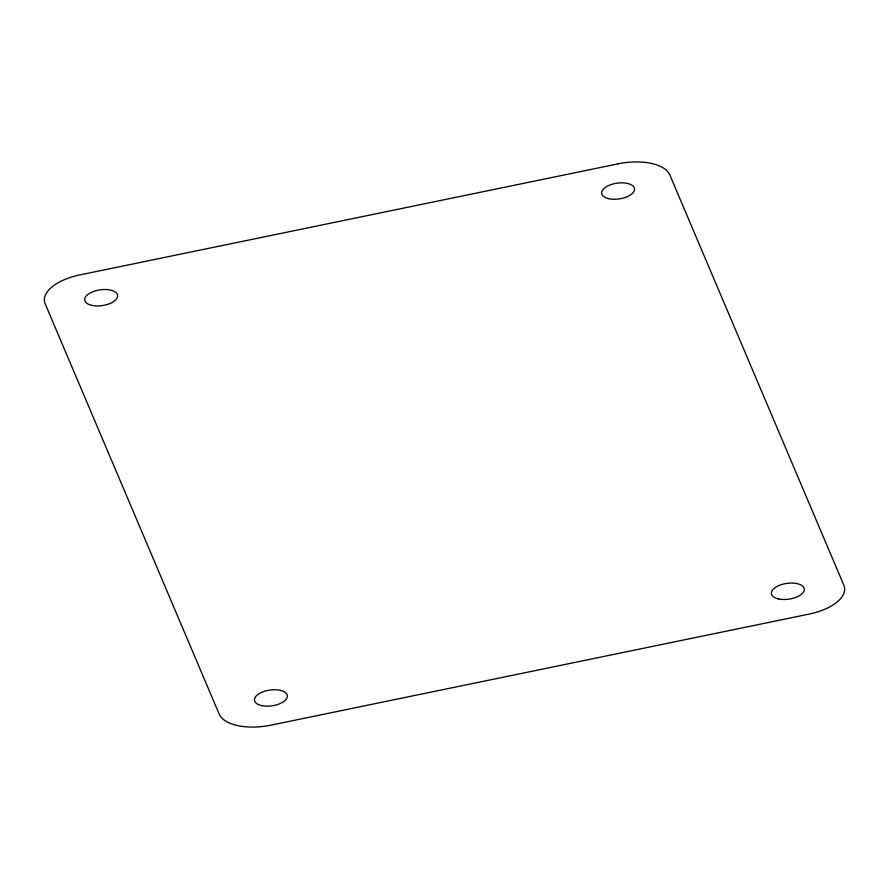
<?xml version="1.0" encoding="UTF-8"?>
<svg xmlns="http://www.w3.org/2000/svg" width="889" height="889" viewBox="0 0 889 889"><rect width="100%" height="100%" fill="white"/><g stroke="black" fill="none" stroke-linecap="round" stroke-linejoin="round"><path stroke-width="1.33" d="M618.255 163.809L79.766 274.934A44.25 21.18 -8.2 0 0 45.183 303.838L219.172 714.078A44.25 21.18 -8.2 0 0 270.745 725.191L809.234 614.066A44.25 21.18 -8.2 0 0 843.817 585.162L669.828 174.922A44.25 21.18 -8.2 0 0 618.255 163.809M91.978 305.394A16.591 7.945 -8.2 0 0 117.581 296.448A16.591 7.945 -8.2 0 0 93.89 291.336A16.591 7.945 -8.2 0 0 91.978 305.394M261.733 705.622A16.591 7.945 -8.2 0 0 287.336 696.676A16.591 7.945 -8.2 0 0 263.644 691.575A16.591 7.945 -8.2 0 0 261.733 705.622M608.921 198.703A16.591 7.945 -8.2 0 0 634.524 189.768A16.591 7.945 -8.2 0 0 610.843 184.656A16.591 7.945 -8.2 0 0 608.921 198.703M778.675 598.942A16.591 7.945 -8.2 0 0 804.278 589.996A16.591 7.945 -8.2 0 0 780.598 584.884A16.591 7.945 -8.2 0 0 778.675 598.942"/></g></svg>
